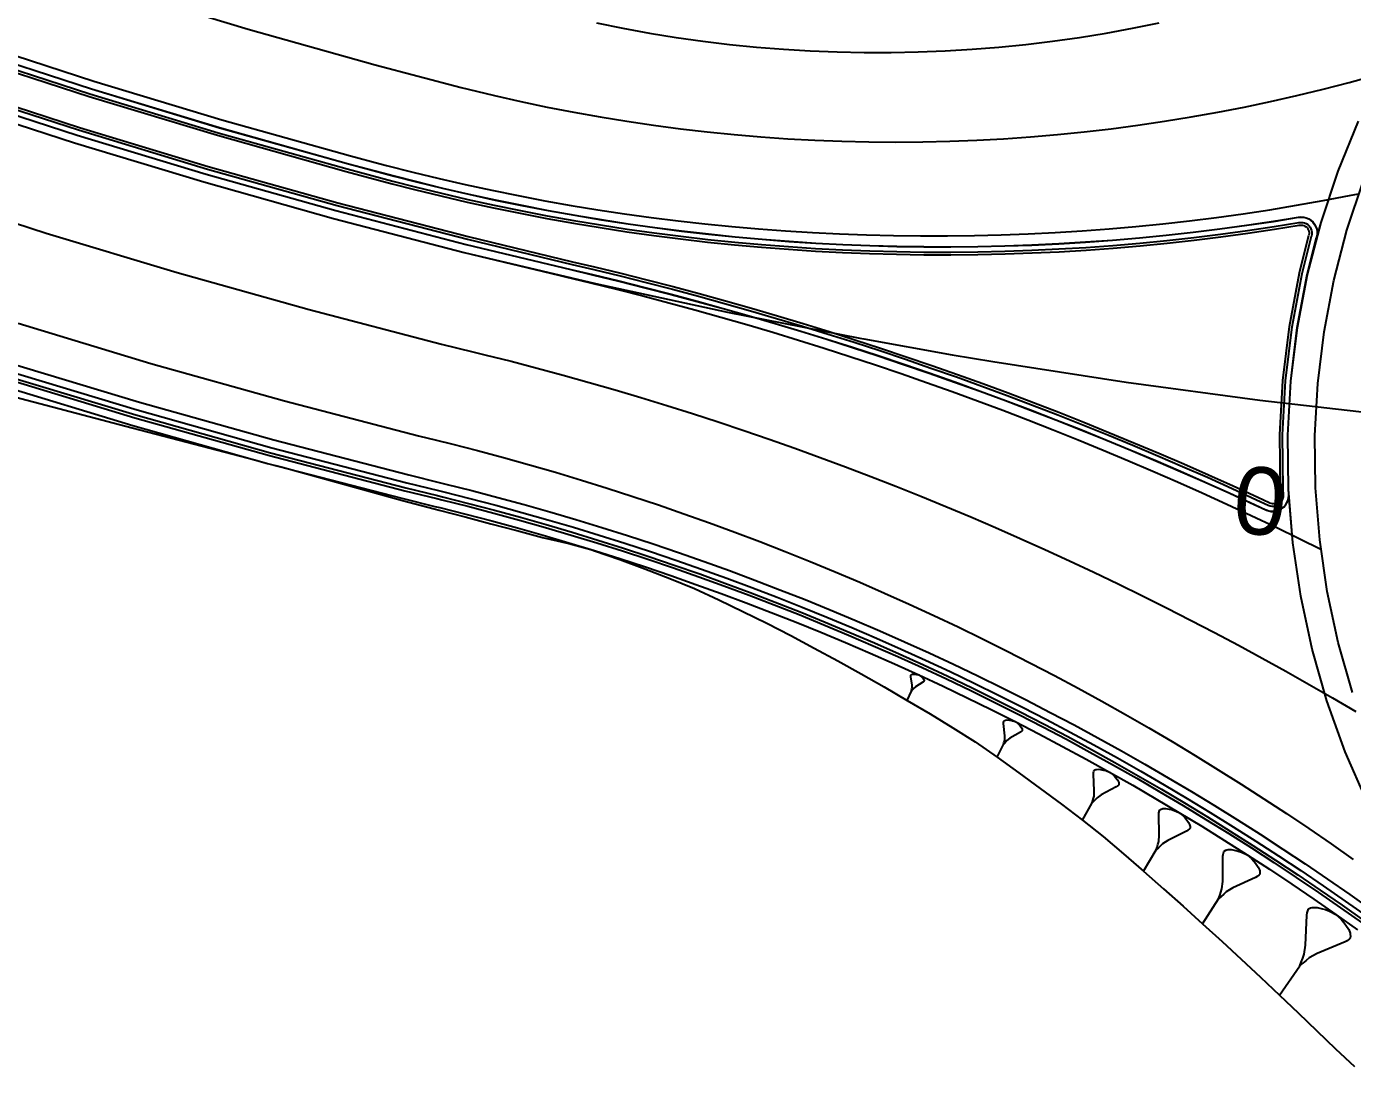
# Model space of a CAD drawing. Extents: x 383808 to 384559, y 802827 to 803490.
# Drawn here: x 384234.86 to 384283.99, y 802953.53 to 802992.06 of the extents above; entities that cross this region are included whole.
import ezdxf
from ezdxf.enums import TextEntityAlignment as Align

# ---------------------------------------------------------------- set-up
doc = ezdxf.new("R2010")
doc.units = 0
doc.layers.get('0').update_dxf_attribs({"linetype": 'CONTINUOUS'})
doc.styles.add('ARIAL', font='ARIAL.FON')

msp = doc.modelspace()

# ---------------------------------------------------------------- linework, layer by layer
at = {"color": 7}
for p, q in [((384267.6787, 802968.0629), (384267.7167, 802968.0689)), ((384267.7167, 802968.0689), (384267.774, 802968.066)), ((384267.6237, 802967.9943), (384267.6273, 802968.0278)), ((384267.6244, 802967.9705), (384267.6237, 802967.9943)), ((384267.668, 802967.657), (384267.6244, 802967.9705)), ((384267.6273, 802968.0278), (384267.6318, 802968.0375)), ((384267.6318, 802968.0375), (384267.6504, 802968.0524)), ((384267.6504, 802968.0524), (384267.6645, 802968.0577)), ((384267.6645, 802968.0577), (384267.6787, 802968.0629)), ((384267.6711, 802967.5617), (384267.668, 802967.657)), ((384267.8036, 802967.5947), (384267.7293, 802967.535)), ((384267.774, 802968.066), (384267.8075, 802968.0623)), ((384268.07, 802967.7655), (384267.8036, 802967.5947)), ((384267.8075, 802968.0623), (384267.8507, 802968.0542)), ((384267.8507, 802968.0542), (384267.923, 802968.0327)), ((384267.923, 802968.0327), (384267.9863, 802967.9918)), ((384267.9863, 802967.9918), (384268.0206, 802967.9643)), ((384268.0206, 802967.9643), (384268.0452, 802967.9412)), ((384268.0452, 802967.9412), (384268.0847, 802967.8996)), ((384268.0886, 802967.7805), (384268.07, 802967.7655)), ((384268.0847, 802967.8996), (384268.1049, 802967.8669)), ((384268.1117, 802967.8051), (384268.0886, 802967.7805)), ((384268.1049, 802967.8669), (384268.1101, 802967.8527)), ((384268.1101, 802967.8527), (384268.1153, 802967.8386)), ((384268.1161, 802967.8147), (384268.1117, 802967.8051)), ((384268.1153, 802967.8386), (384268.1161, 802967.8147)), ((384267.4908, 802967.0931), (384267.6467, 802967.4321)), ((384267.6467, 802967.4321), (384267.6549, 802967.4753)), ((384267.6742, 802967.4664), (384267.6467, 802967.4321)), ((384267.6549, 802967.4753), (384267.663, 802967.5185)), ((384267.663, 802967.5185), (384267.6711, 802967.5617)), ((384267.7018, 802967.5007), (384267.6742, 802967.4664)), ((384267.7293, 802967.535), (384267.7018, 802967.5007)), ((384271.0608, 802966.233), (384271.061, 802966.267)), ((384271.1051, 802965.7833), (384271.0608, 802966.233)), ((384271.061, 802966.267), (384271.0682, 802966.3146)), ((384271.0682, 802966.3146), (384271.0751, 802966.3282)), ((384271.0751, 802966.3282), (384271.1025, 802966.3484)), ((384271.1025, 802966.3484), (384271.123, 802966.355)), ((384271.123, 802966.355), (384271.1434, 802966.3617)), ((384271.1434, 802966.3617), (384271.1979, 802966.3681)), ((384271.1979, 802966.3681), (384271.2796, 802966.3607)), ((384271.2796, 802966.3607), (384271.3272, 802966.3535)), ((384271.3272, 802966.3535), (384271.3883, 802966.3394)), ((384271.3883, 802966.3394), (384271.4902, 802966.3046)), ((384271.4902, 802966.3046), (384271.5782, 802966.2427)), ((384271.5782, 802966.2427), (384271.6256, 802966.2015)), ((384271.6256, 802966.2015), (384271.6594, 802966.1672)), ((384271.6594, 802966.1672), (384271.7134, 802966.1056)), ((384271.7134, 802966.1056), (384271.7402, 802966.0577)), ((384271.09, 802965.586), (384271.1041, 802965.6472)), ((384271.1041, 802965.6472), (384271.1051, 802965.7833)), ((384271.295, 802965.6866), (384271.1854, 802965.6057)), ((384271.6847, 802965.9152), (384271.295, 802965.6866)), ((384271.7121, 802965.9354), (384271.6847, 802965.9152)), ((384271.7464, 802965.9692), (384271.7121, 802965.9354)), ((384271.7402, 802966.0577), (384271.7469, 802966.0372)), ((384271.7533, 802965.9827), (384271.7464, 802965.9692)), ((384271.7469, 802966.0372), (384271.7535, 802966.0168)), ((384271.7535, 802966.0168), (384271.7533, 802965.9827)), ((384270.8201, 802964.989), (384271.0619, 802965.4637)), ((384271.0619, 802965.4637), (384271.0759, 802965.5249)), ((384271.1031, 802965.5111), (384271.0619, 802965.4637)), ((384271.0759, 802965.5249), (384271.09, 802965.586)), ((384271.1443, 802965.5584), (384271.1031, 802965.5111)), ((384271.1854, 802965.6057), (384271.1443, 802965.5584)), ((384274.3873, 802964.3599), (384274.3896, 802964.407)), ((384274.4237, 802963.7354), (384274.3873, 802964.3599)), ((384274.3896, 802964.407), (384274.4021, 802964.4725)), ((384274.4021, 802964.4725), (384274.4124, 802964.4909)), ((384274.4124, 802964.4909), (384274.4514, 802964.5173)), ((384274.4514, 802964.5173), (384274.4801, 802964.5254)), ((384274.4801, 802964.5254), (384274.5088, 802964.5335)), ((384274.5088, 802964.5335), (384274.5846, 802964.5393)), ((384274.5846, 802964.5393), (384274.6971, 802964.5245)), ((384274.6971, 802964.5245), (384274.7626, 802964.512)), ((384274.7626, 802964.512), (384274.8465, 802964.4891)), ((384274.8465, 802964.4891), (384274.9855, 802964.4353)), ((384274.9855, 802964.4353), (384275.1038, 802964.3448)), ((384275.1038, 802964.3448), (384275.1671, 802964.2852)), ((384275.1671, 802964.2852), (384275.2119, 802964.2358)), ((384275.2119, 802964.2358), (384275.2832, 802964.1475)), ((384275.2832, 802964.1475), (384275.3177, 802964.0798)), ((384274.4148, 802963.547), (384274.4237, 802963.7354)), ((384275.233, 802963.8857), (384274.6811, 802963.591)), ((384275.272, 802963.9121), (384275.233, 802963.8857)), ((384275.3213, 802963.957), (384275.272, 802963.9121)), ((384275.3177, 802964.0798), (384275.3258, 802964.0511)), ((384275.3317, 802963.9754), (384275.3213, 802963.957)), ((384275.3258, 802964.0511), (384275.3339, 802964.0224)), ((384275.3339, 802964.0224), (384275.3317, 802963.9754)), ((384273.9854, 802962.652), (384274.3462, 802963.2955)), ((384274.3462, 802963.2955), (384274.3691, 802963.3793)), ((384274.4059, 802963.3587), (384274.3462, 802963.2955)), ((384274.3691, 802963.3793), (384274.3919, 802963.4632)), ((384274.3919, 802963.4632), (384274.4148, 802963.547)), ((384274.4655, 802963.422), (384274.4059, 802963.3587)), ((384274.5251, 802963.4852), (384274.4655, 802963.422)), ((384274.6811, 802963.591), (384274.5251, 802963.4852)), ((384276.81, 802962.871), (384276.8145, 802962.9295)), ((384276.8319, 802962.0932), (384276.81, 802962.871)), ((384276.8145, 802962.9295), (384276.8325, 802963.0104)), ((384276.8325, 802963.0104), (384276.846, 802963.0328)), ((384276.846, 802963.0328), (384276.8955, 802963.0643)), ((384276.8955, 802963.0643), (384276.9315, 802963.0733)), ((384276.9315, 802963.0733), (384276.9675, 802963.0822)), ((384276.9675, 802963.0822), (384277.0619, 802963.0866)), ((384277.0619, 802963.0866), (384277.2012, 802963.0641)), ((384277.2012, 802963.0641), (384277.2821, 802963.046)), ((384277.2821, 802963.046), (384277.3855, 802963.0145)), ((384277.3855, 802963.0145), (384277.5563, 802962.9424)), ((384277.5563, 802962.9424), (384277.7001, 802962.8255)), ((384277.7001, 802962.8255), (384277.7765, 802962.749)), ((384277.7765, 802962.749), (384277.8304, 802962.686)), ((384277.8304, 802962.686), (384277.9157, 802962.5735)), ((384277.8436, 802962.2499), (384277.1465, 802961.9042)), ((384277.8931, 802962.2813), (384277.8436, 802962.2499)), ((384277.956, 802962.3352), (384277.8931, 802962.2813)), ((384277.9157, 802962.5735), (384277.9561, 802962.4881)), ((384277.9695, 802962.3577), (384277.956, 802962.3352)), ((384277.9561, 802962.4881), (384277.9651, 802962.4521)), ((384277.9651, 802962.4521), (384277.9741, 802962.4161)), ((384277.9741, 802962.4161), (384277.9695, 802962.3577)), ((384276.7507, 802961.6527), (384276.7822, 802961.7561)), ((384276.7822, 802961.7561), (384276.8138, 802961.8594)), ((384276.8721, 802961.702), (384276.7956, 802961.6257)), ((384276.8138, 802961.8594), (384276.8319, 802962.0932)), ((384276.9486, 802961.7784), (384276.8721, 802961.702)), ((384277.1465, 802961.9042), (384276.9486, 802961.7784)), ((384276.2465, 802960.7628), (384276.7191, 802961.5493)), ((384276.7191, 802961.5493), (384276.7507, 802961.6527)), ((384276.7956, 802961.6257), (384276.7191, 802961.5493)), ((384279.1843, 802960.3834), (384279.186, 802961.3145)), ((384279.186, 802961.3145), (384279.1935, 802961.3842)), ((384279.1935, 802961.3842), (384279.218, 802961.4803)), ((384279.218, 802961.4803), (384279.235, 802961.5067)), ((384279.235, 802961.5067), (384279.2953, 802961.5426)), ((384279.2953, 802961.5426), (384279.3386, 802961.552)), ((384279.3386, 802961.552), (384279.382, 802961.5614)), ((384279.382, 802961.5614), (384279.495, 802961.5633)), ((384279.495, 802961.5633), (384279.6609, 802961.5313)), ((384279.6609, 802961.5313), (384279.757, 802961.5068)), ((384279.757, 802961.5068), (384279.8796, 802961.4654)), ((384279.8796, 802961.4654), (384280.0812, 802961.3731)), ((384280.0812, 802961.3731), (384280.249, 802961.228)), ((384280.249, 802961.228), (384280.3376, 802961.1338)), ((384280.3376, 802961.1338), (384280.3998, 802961.0565)), ((384280.3998, 802961.0565), (384280.4979, 802960.919)), ((384280.4979, 802960.919), (384280.5431, 802960.8153)), ((384280.5431, 802960.8153), (384280.5526, 802960.772)), ((384280.5526, 802960.772), (384280.562, 802960.7286)), ((384280.562, 802960.7286), (384280.5545, 802960.6589)), ((384279.1542, 802960.1044), (384279.1843, 802960.3834)), ((384280.4, 802960.5345), (384279.5538, 802960.146)), ((384280.4603, 802960.5703), (384280.4, 802960.5345)), ((384280.5375, 802960.6325), (384280.4603, 802960.5703)), ((384280.5545, 802960.6589), (384280.5375, 802960.6325)), ((384278.4364, 802958.8132), (384279.0299, 802959.7369)), ((384279.0299, 802959.7369), (384279.0714, 802959.8594)), ((384279.1241, 802959.8255), (384279.0299, 802959.7369)), ((384279.0714, 802959.8594), (384279.1128, 802959.9819)), ((384279.1128, 802959.9819), (384279.1542, 802960.1044)), ((384279.2184, 802959.9141), (384279.1241, 802959.8255)), ((384279.3126, 802960.0027), (384279.2184, 802959.9141)), ((384279.5538, 802960.146), (384279.3126, 802960.0027)), ((384282.3094, 802959.2201), (384282.3433, 802959.3341)), ((384282.3433, 802959.3341), (384282.3649, 802959.3649)), ((384282.3649, 802959.3649), (384282.4389, 802959.4049)), ((384282.4389, 802959.4049), (384282.4913, 802959.4141)), ((384282.4913, 802959.4141), (384282.5436, 802959.4233)), ((384282.5436, 802959.4233), (384282.6792, 802959.4202)), ((384282.6792, 802959.4202), (384282.8764, 802959.3739)), ((384282.8764, 802959.3739), (384282.9904, 802959.34)), ((384282.9904, 802959.34), (384283.1352, 802959.2845)), ((384283.1352, 802959.2845), (384283.3724, 802959.1642)), ((384282.2504, 802958.0214), (384282.297, 802959.1369)), ((384282.297, 802959.1369), (384282.3094, 802959.2201)), ((384283.3724, 802959.1642), (384283.5665, 802958.9823)), ((384283.5665, 802958.9823), (384283.6681, 802958.8652)), ((384283.6681, 802958.8652), (384283.739, 802958.7696)), ((384283.739, 802958.7696), (384283.8498, 802958.6001)), ((384283.8836, 802958.255), (384283.788, 802958.1842)), ((384283.8498, 802958.6001), (384283.8991, 802958.4738)), ((384283.9052, 802958.2858), (384283.8836, 802958.255)), ((384283.8991, 802958.4738), (384283.9083, 802958.4214)), ((384283.9175, 802958.369), (384283.9052, 802958.2858)), ((384283.9083, 802958.4214), (384283.9175, 802958.369)), ((384282.201, 802957.6887), (384282.2504, 802958.0214)), ((384283.7141, 802958.1441), (384282.6817, 802957.7193)), ((384283.788, 802958.1842), (384283.7141, 802958.1441)), ((384282.0344, 802957.2543), (384282.0899, 802957.3991)), ((384282.1515, 802957.3559), (384282.0344, 802957.2543)), ((384282.0899, 802957.3991), (384282.1454, 802957.5439)), ((384282.1454, 802957.5439), (384282.201, 802957.6887)), ((384282.2687, 802957.4575), (384282.1515, 802957.3559)), ((384282.3858, 802957.5592), (384282.2687, 802957.4575)), ((384282.6817, 802957.7193), (384282.3858, 802957.5592)), ((384281.2791, 802956.1761), (384282.0344, 802957.2543))]:
    msp.add_line(p, q, dxfattribs=at)
at = {"color": 3, "linetype": 'CONTINUOUS'}
for points in [[(384205.2027, 803000), (384208.6195, 802998.417), (384213.1974, 802996.4064), (384217.8145, 802994.4877), (384222.4691, 802992.6618), (384227.1592, 802990.9293), (384231.8831, 802989.2909), (384236.6388, 802987.7474), (384241.4244, 802986.2993), (384246.238, 802984.9471), (384251.0777, 802983.6915), (384255.9415, 802982.5329), (384260.8276, 802981.4719), (384265.7338, 802980.5087), (384265.881, 802980.4814), (384269.1592, 802979.8964), (384270.6584, 802979.6439), (384275.5993, 802978.8777), (384280.5545, 802978.2105), (384285.522, 802977.6425), (384288.9854, 802977.3059), (384290.4999, 802977.174), (384295.4862, 802976.8052), (384300, 802976.5619)], [(384284.5219, 802963.3595), (384283.7205, 802965.1915), (384283.0428, 802967.0728), (384282.492, 802968.9951), (384282.0705, 802970.9498), (384281.7802, 802972.9282), (384281.6223, 802974.9216), (384281.5975, 802976.9211), (384281.706, 802978.9178), (384281.9472, 802980.9028), (384282.3202, 802982.8673), (384282.8232, 802984.8027), (384283.454, 802986.7002), (384284.2098, 802988.5515)]]:
    msp.add_lwpolyline(points, dxfattribs=at)
at = {"color": 7, "linetype": 'CONTINUOUS'}
for points in [[(384238.404, 802993.3771), (384243.0767, 802991.9632), (384247.7767, 802990.6429), (384250.9667, 802989.8043), (384251.2263, 802989.7385), (384252.1979, 802989.5022), (384253.1731, 802989.2809), (384254.1516, 802989.0747), (384255.1332, 802988.8835), (384256.1175, 802988.7074), (384257.1045, 802988.5466), (384258.0938, 802988.4009), (384259.0853, 802988.2704), (384260.0786, 802988.1552), (384261.0736, 802988.0553), (384262.07, 802987.9708), (384263.0676, 802987.9015), (384264.0661, 802987.8477), (384265.0654, 802987.8092), (384266.0651, 802987.786), (384267.0651, 802987.7783), (384268.065, 802987.7859), (384269.0647, 802987.8089), (384270.064, 802987.8473), (384271.0625, 802987.9011), (384272.0601, 802987.9702), (384273.0565, 802988.0547), (384274.0515, 802988.1544), (384275.0449, 802988.2695), (384276.0364, 802988.3998), (384277.0257, 802988.5454), (384278.0127, 802988.7062), (384278.9971, 802988.8821), (384279.9786, 802989.0732), (384280.9571, 802989.2794), (384281.9324, 802989.5005), (384282.9041, 802989.7367), (384283.872, 802989.9878), (384284.836, 802990.2537)], [(384255.9746, 802992.1919), (384256.9546, 802991.9931), (384257.9384, 802991.814), (384258.9256, 802991.6546), (384259.9158, 802991.5149), (384260.9086, 802991.3951), (384261.9036, 802991.2952), (384262.9003, 802991.2152), (384263.8985, 802991.1551), (384264.8977, 802991.115), (384265.8975, 802991.0949), (384266.8975, 802991.0949), (384267.8972, 802991.1148), (384268.8964, 802991.1546), (384269.8946, 802991.2145), (384270.8914, 802991.2943), (384271.8864, 802991.3941), (384272.8792, 802991.5137), (384273.8694, 802991.6531), (384274.8566, 802991.8123), (384275.8405, 802991.9913), (384276.8206, 802992.1899)], [(384232.6468, 802991.5662), (384237.3568, 802990.0375), (384242.0965, 802988.6032), (384246.8639, 802987.2641), (384247.9625, 802986.97), (384248.2011, 802986.9071), (384249.1701, 802986.6598), (384250.142, 802986.4246), (384251.1168, 802986.2016), (384252.0943, 802985.9907), (384253.0744, 802985.7922), (384254.0569, 802985.6058), (384255.0416, 802985.4318), (384256.0285, 802985.2701), (384257.0172, 802985.1208), (384258.0078, 802984.9838), (384259, 802984.8592), (384259.9937, 802984.747), (384260.9887, 802984.6473), (384261.9849, 802984.56), (384262.982, 802984.4851), (384263.9801, 802984.4227), (384264.9788, 802984.3729), (384265.9781, 802984.3354), (384266.9778, 802984.3105), (384267.9777, 802984.2981), (384268.9777, 802984.2982), (384269.9776, 802984.3108), (384270.9773, 802984.3359), (384271.9766, 802984.3734), (384272.9753, 802984.4235), (384273.9734, 802984.4861), (384274.9706, 802984.5611), (384275.9667, 802984.6485), (384276.9617, 802984.7485), (384277.9554, 802984.8608), (384278.9476, 802984.9856), (384279.9381, 802985.1227), (384280.9268, 802985.2722), (384281.9137, 802985.4341), (384282.8984, 802985.6083), (384283.8808, 802985.7948), (384284.2149, 802985.8611)], [(384232.4559, 802990.9974), (384237.1773, 802989.4649), (384241.9285, 802988.0272), (384246.7074, 802986.6848), (384248.4066, 802986.2323), (384249.2308, 802986.0205), (384250.2058, 802985.782), (384251.1837, 802985.5557), (384252.1644, 802985.3417), (384253.1477, 802985.1399), (384254.1333, 802984.9504), (384255.1213, 802984.7733), (384256.1115, 802984.6085), (384257.1036, 802984.4561), (384258.0975, 802984.3162), (384259.0931, 802984.1886), (384260.0902, 802984.0735), (384261.0887, 802983.9709), (384262.0884, 802983.8808), (384263.0892, 802983.8032), (384264.0908, 802983.7381), (384265.0932, 802983.6855), (384266.0961, 802983.6455), (384267.0995, 802983.618), (384268.1031, 802983.603), (384269.1068, 802983.6006), (384270.1105, 802983.6107), (384271.114, 802983.6334), (384272.1171, 802983.6686), (384273.1197, 802983.7164), (384274.1217, 802983.7767), (384275.1228, 802983.8495), (384276.1229, 802983.9348), (384277.1219, 802984.0326), (384278.1195, 802984.1429), (384279.1157, 802984.2656), (384280.1103, 802984.4008), (384281.1032, 802984.5484), (384282.0148, 802984.6959), (384282.0826, 802984.7027), (384282.1328, 802984.6989), (384282.1813, 802984.6869), (384282.2271, 802984.667), (384282.269, 802984.6398), (384282.3058, 802984.606), (384282.3365, 802984.5666), (384282.3602, 802984.5227), (384282.3762, 802984.4754), (384282.3843, 802984.4261), (384282.384, 802984.3761), (384282.3744, 802984.3232)], [(384232.4877, 802991.0922), (384237.2072, 802989.5604), (384241.9565, 802988.1232), (384246.7335, 802986.7814), (384248.4318, 802986.329), (384249.2552, 802986.1175), (384250.229, 802985.8793), (384251.2057, 802985.6533), (384252.1851, 802985.4395), (384253.1671, 802985.238), (384254.1516, 802985.0487), (384255.1384, 802984.8718), (384256.1273, 802984.7073), (384257.1181, 802984.5551), (384258.1108, 802984.4153), (384259.1052, 802984.2879), (384260.1011, 802984.173), (384261.0983, 802984.0705), (384262.0968, 802983.9805), (384263.0963, 802983.9029), (384264.0966, 802983.8379), (384265.0978, 802983.7854), (384266.0995, 802983.7454), (384267.1016, 802983.718), (384268.104, 802983.703), (384269.1065, 802983.7006), (384270.1089, 802983.7107), (384271.1111, 802983.7334), (384272.113, 802983.7685), (384273.1144, 802983.8162), (384274.115, 802983.8764), (384275.1149, 802983.9492), (384276.1138, 802984.0344), (384277.1115, 802984.1321), (384278.1079, 802984.2422), (384279.1029, 802984.3648), (384280.0962, 802984.4998), (384281.0878, 802984.6472), (384282.0049, 802984.7954), (384282.0823, 802984.8027), (384282.1487, 802984.7977), (384282.2134, 802984.7816), (384282.2745, 802984.7551), (384282.3303, 802984.7188), (384282.3793, 802984.6738), (384282.4202, 802984.6212), (384282.4518, 802984.5626), (384282.4733, 802984.4996), (384282.484, 802984.4339), (384282.4836, 802984.3673), (384282.4709, 802984.2967)], [(384232.0422, 802989.765), (384236.7884, 802988.2245), (384241.5644, 802986.7792), (384246.3684, 802985.4298), (384251.1984, 802984.1767), (384255.0704, 802983.2461), (384255.8778, 802983.0562), (384256.8511, 802982.82), (384257.8225, 802982.5762), (384258.792, 802982.3251), (384259.7596, 802982.0665), (384260.7251, 802981.8004), (384261.6886, 802981.5269), (384262.65, 802981.246), (384263.6091, 802980.9578), (384264.566, 802980.6621), (384265.5206, 802980.3592), (384266.4729, 802980.0488), (384267.4227, 802979.7312), (384268.3701, 802979.4063), (384269.3149, 802979.0741), (384270.2571, 802978.7346), (384271.1968, 802978.3879), (384272.1337, 802978.0339), (384273.0678, 802977.6728), (384273.9992, 802977.3045), (384274.9277, 802976.9291), (384275.8533, 802976.5465), (384276.7759, 802976.1568), (384277.6955, 802975.76), (384278.612, 802975.3562), (384279.5254, 802974.9453), (384280.4356, 802974.5274), (384280.8615, 802974.3289), (384280.8706, 802974.3248), (384280.9335, 802974.3029), (384280.9991, 802974.2918), (384281.0657, 802974.2917), (384281.1314, 802974.3027), (384281.1944, 802974.3244), (384281.2528, 802974.3563), (384281.3052, 802974.3974), (384281.35, 802974.4466), (384281.3861, 802974.5026), (384281.4123, 802974.5638), (384281.4281, 802974.6285), (384281.4329, 802974.6949), (384281.4322, 802974.715), (384281.4225, 802974.9125), (384281.3975, 802976.9253), (384281.5067, 802978.9353), (384281.7496, 802980.9335), (384282.125, 802982.9112), (384282.4709, 802984.2967)], [(384232.074, 802989.8598), (384236.8183, 802988.3199), (384241.5924, 802986.8752), (384246.3945, 802985.5263), (384251.2226, 802984.2738), (384255.0934, 802983.3435), (384255.901, 802983.1534), (384256.875, 802982.917), (384257.8472, 802982.6731), (384258.8175, 802982.4218), (384259.7858, 802982.163), (384260.7521, 802981.8967), (384261.7163, 802981.623), (384262.6784, 802981.3419), (384263.6383, 802981.0534), (384264.5959, 802980.7576), (384265.5512, 802980.4544), (384266.5042, 802980.1438), (384267.4548, 802979.8259), (384268.4029, 802979.5007), (384269.3484, 802979.1683), (384270.2914, 802978.8285), (384271.2317, 802978.4816), (384272.1694, 802978.1274), (384273.1043, 802977.766), (384274.0363, 802977.3974), (384274.9655, 802977.0216), (384275.8918, 802976.6388), (384276.8152, 802976.2488), (384277.7355, 802975.8517), (384278.6527, 802975.4475), (384279.5667, 802975.0364), (384280.4776, 802974.6181), (384280.9031, 802974.4199), (384280.911, 802974.4162), (384280.9583, 802974.3998), (384281.0076, 802974.3914), (384281.0575, 802974.3914), (384281.1068, 802974.3996), (384281.154, 802974.4159), (384281.1979, 802974.4398), (384281.2371, 802974.4706), (384281.2708, 802974.5076), (384281.2978, 802974.5496), (384281.3175, 802974.5955), (384281.3293, 802974.644), (384281.3329, 802974.694), (384281.3322, 802974.7114), (384281.3226, 802974.9079), (384281.2975, 802976.9274), (384281.4071, 802978.944), (384281.6508, 802980.9489), (384282.0275, 802982.9331), (384282.3744, 802984.3232)], [(384231.8831, 802989.2909), (384236.6388, 802987.7474), (384241.4244, 802986.2993), (384246.238, 802984.9471), (384251.0777, 802983.6915), (384254.5848, 802982.8458), (384254.7803, 802982.8), (384255.7529, 802982.5673), (384256.7236, 802982.3272), (384257.6925, 802982.0796), (384258.6594, 802981.8246), (384259.6244, 802981.5621), (384260.5873, 802981.2922), (384261.548, 802981.015), (384262.5067, 802980.7303), (384263.4631, 802980.4383), (384264.4172, 802980.1389), (384265.369, 802979.8322), (384266.3184, 802979.5182), (384267.2654, 802979.1969), (384268.2099, 802978.8683), (384269.1518, 802978.5325), (384270.0911, 802978.1894), (384271.0277, 802977.8391), (384271.9617, 802977.4816), (384272.8928, 802977.117), (384273.8211, 802976.7452), (384274.7465, 802976.3662), (384275.669, 802975.9802), (384276.5885, 802975.5871), (384277.5049, 802975.1869), (384278.4182, 802974.7796), (384279.3284, 802974.3654), (384280.2353, 802973.9442), (384281.139, 802973.516), (384282.0394, 802973.0808), (384282.8144, 802972.6994)], [(384283.9944, 802967.3801), (384283.462, 802969.2383), (384283.0545, 802971.1279), (384282.7739, 802973.0404), (384282.6212, 802974.9673), (384282.5973, 802976.9001), (384282.7021, 802978.8303), (384282.9353, 802980.7491), (384283.2959, 802982.6482), (384283.7821, 802984.519), (384284.3919, 802986.3533)], [(384230.7694, 802985.9729), (384235.5916, 802984.4077), (384240.4442, 802982.9393), (384245.3252, 802981.5682), (384250.2327, 802980.295), (384251.3972, 802980.0082), (384251.8403, 802979.8993), (384252.8099, 802979.6548), (384253.7775, 802979.4021), (384254.7429, 802979.1414), (384255.7061, 802978.8727), (384256.667, 802978.5959), (384257.6256, 802978.3112), (384258.5818, 802978.0185), (384259.5355, 802977.7178), (384260.4867, 802977.4091), (384261.4353, 802977.0926), (384262.3812, 802976.7682), (384263.3244, 802976.4359), (384264.2647, 802976.0957), (384265.2022, 802975.7477), (384266.1368, 802975.392), (384267.0684, 802975.0284), (384267.9969, 802974.6571), (384268.9223, 802974.2781), (384269.8444, 802973.8913), (384270.7634, 802973.497), (384271.679, 802973.0949), (384272.5912, 802972.6853), (384273.5, 802972.268), (384274.4053, 802971.8432), (384275.307, 802971.4109), (384276.2051, 802970.971), (384277.0995, 802970.5237), (384277.9901, 802970.069), (384278.8769, 802969.6069), (384279.7598, 802969.1373), (384280.6388, 802968.6605), (384281.5138, 802968.1763), (384282.3847, 802967.6849), (384283.2515, 802967.1862), (384284.1141, 802966.6803)], [(384234.5445, 802981.068), (384239.4641, 802979.5794), (384244.4125, 802978.1893), (384249.3877, 802976.8986), (384250.0531, 802976.734), (384250.5998, 802976.5979), (384251.5682, 802976.3487), (384252.5342, 802976.0899), (384253.4974, 802975.8214), (384254.458, 802975.5433), (384255.4157, 802975.2556), (384256.3705, 802974.9584), (384257.3223, 802974.6516), (384258.271, 802974.3353), (384259.2164, 802974.0096), (384260.1585, 802973.6744), (384261.0973, 802973.3298), (384262.0325, 802972.9758), (384262.9642, 802972.6125), (384263.8922, 802972.2399), (384264.8164, 802971.8581), (384265.7368, 802971.467), (384266.6532, 802971.0667), (384267.5655, 802970.6573), (384268.4737, 802970.2388), (384269.3777, 802969.8112), (384270.2774, 802969.3746), (384271.1726, 802968.9291), (384272.0633, 802968.4746), (384272.9495, 802968.0112), (384273.831, 802967.539), (384274.7077, 802967.058), (384275.5795, 802966.5682), (384276.4465, 802966.0698), (384277.3083, 802965.5627), (384278.1651, 802965.047), (384279.0167, 802964.5228), (384279.863, 802963.99), (384280.7039, 802963.4489), (384281.5394, 802962.8994), (384282.3693, 802962.3415), (384283.1936, 802961.7754), (384284.0122, 802961.201)], [(384233.9162, 802979.0642), (384238.876, 802977.5634), (384243.8648, 802976.162), (384248.8807, 802974.8607), (384250.0576, 802974.5708), (384250.2459, 802974.5247), (384251.2099, 802974.2825), (384252.1715, 802974.0308), (384253.1305, 802973.7694), (384254.0869, 802973.4984), (384255.0404, 802973.2179), (384255.9912, 802972.9278), (384256.939, 802972.6283), (384257.8837, 802972.3193), (384258.8253, 802972.0008), (384259.7637, 802971.673), (384260.6988, 802971.3358), (384261.6304, 802970.9893), (384262.5585, 802970.6334), (384263.483, 802970.2683), (384264.4039, 802969.894), (384265.3209, 802969.5105), (384266.234, 802969.1178), (384267.1432, 802968.7161), (384268.0483, 802968.3052), (384268.9493, 802967.8853), (384269.846, 802967.4565), (384270.7384, 802967.0187), (384271.6264, 802966.572), (384272.5098, 802966.1164), (384273.3887, 802965.652), (384274.2628, 802965.1789), (384275.1322, 802964.697), (384275.9967, 802964.2065), (384276.8563, 802963.7073), (384277.7108, 802963.1996), (384278.5603, 802962.6833), (384279.4045, 802962.1586), (384280.2434, 802961.6255), (384281.077, 802961.084), (384281.9051, 802960.5342), (384282.7276, 802959.9762), (384283.5446, 802959.4099), (384284.3558, 802958.8355)], [(384233.9491, 802979.1692), (384238.9068, 802977.669), (384243.8935, 802976.2682), (384248.9072, 802974.9675), (384250.0837, 802974.6777), (384250.2721, 802974.6315), (384251.2373, 802974.3891), (384252.1999, 802974.137), (384253.16, 802973.8753), (384254.1174, 802973.6041), (384255.072, 802973.3232), (384256.0238, 802973.0329), (384256.9726, 802972.733), (384257.9184, 802972.4236), (384258.8611, 802972.1049), (384259.8005, 802971.7767), (384260.7366, 802971.4391), (384261.6693, 802971.0922), (384262.5984, 802970.736), (384263.5239, 802970.3705), (384264.4458, 802969.9957), (384265.3638, 802969.6118), (384266.278, 802969.2187), (384267.1882, 802968.8165), (384268.0943, 802968.4052), (384268.9963, 802967.9848), (384269.894, 802967.5555), (384270.7873, 802967.1172), (384271.6763, 802966.67), (384272.5607, 802966.2139), (384273.4405, 802965.749), (384274.3157, 802965.2753), (384275.186, 802964.7929), (384276.0515, 802964.3019), (384276.912, 802963.8022), (384277.7675, 802963.2939), (384278.6179, 802962.7771), (384279.463, 802962.2518), (384280.3029, 802961.718), (384281.1374, 802961.1759), (384281.9664, 802960.6255), (384282.7898, 802960.0669), (384283.6077, 802959.5), (384284.4198, 802958.925)], [(384233.7422, 802978.5096), (384238.7682, 802977.1939), (384243.3171, 802976.0043), (384243.7843, 802975.8639), (384244.3429, 802975.7281), (384248.7912, 802974.501), (384249.9641, 802974.1895), (384250.1514, 802974.1403), (384251.1088, 802973.8882), (384252.0659, 802973.6356), (384253.0228, 802973.382), (384253.9796, 802973.1269), (384254.9465, 802972.9042), (384255.7664, 802972.6827), (384255.9008, 802972.6369), (384256.8366, 802972.3099), (384257.7664, 802971.9664), (384258.6903, 802971.608), (384259.6082, 802971.2349), (384260.5108, 802970.8225), (384261.4042, 802970.3902), (384262.2916, 802969.9475), (384263.173, 802969.4947), (384264.0485, 802969.0322), (384264.918, 802968.5604), (384265.7815, 802968.0797), (384266.6391, 802967.5905), (384267.4908, 802967.0931), (384268.3367, 802966.5879), (384269.1769, 802966.0752), (384270.0114, 802965.5555), (384270.8201, 802964.989), (384271.6204, 802964.4127), (384272.4147, 802963.8308), (384273.2029, 802963.2439), (384273.9854, 802962.652), (384274.7553, 802962.0438), (384275.5042, 802961.4055), (384276.2465, 802960.7628), (384276.9825, 802960.1163), (384277.7124, 802959.4663), (384278.4364, 802958.8132), (384279.1548, 802958.1573), (384279.8679, 802957.4989), (384280.5759, 802956.8384), (384281.2791, 802956.1761), (384281.9777, 802955.5122), (384282.6722, 802954.8472), (384283.3628, 802954.1812), (384284.0607, 802953.5287)]]:
    msp.add_lwpolyline(points, dxfattribs=at)
at = {"color": 1, "linetype": 'CONTINUOUS'}
for points in [[(384232.5497, 802991.2771), (384237.2656, 802989.7464), (384242.0111, 802988.3104), (384246.7844, 802986.9696), (384248.4809, 802986.5178), (384249.3027, 802986.3066), (384250.2741, 802986.069), (384251.2485, 802985.8435), (384252.2255, 802985.6303), (384253.2051, 802985.4292), (384254.1872, 802985.2405), (384255.1716, 802985.064), (384256.1581, 802984.8998), (384257.1465, 802984.748), (384258.1368, 802984.6085), (384259.1288, 802984.4815), (384260.1222, 802984.3668), (384261.1171, 802984.2646), (384262.1131, 802984.1748), (384263.1101, 802984.0975), (384264.1081, 802984.0326), (384265.1068, 802983.9802), (384266.106, 802983.9403), (384267.1057, 802983.9129), (384268.1056, 802983.898), (384269.1057, 802983.8956), (384270.1057, 802983.9057), (384271.1055, 802983.9283), (384272.1049, 802983.9634), (384273.1039, 802984.011), (384274.1021, 802984.071), (384275.0995, 802984.1436), (384276.096, 802984.2286), (384277.0913, 802984.326), (384278.0853, 802984.4359), (384279.0778, 802984.5582), (384280.0688, 802984.6929), (384281.058, 802984.8399), (384281.9867, 802984.9896), (384282.081, 802984.9977), (384282.1797, 802984.9902), (384282.2759, 802984.9664), (384282.3667, 802984.9269), (384282.4498, 802984.8729), (384282.5227, 802984.8059), (384282.5836, 802984.7277), (384282.6306, 802984.6406), (384282.6625, 802984.5468), (384282.6784, 802984.449), (384282.6778, 802984.35), (384282.6589, 802984.2451)], [(384231.9801, 802989.5801), (384236.73, 802988.0384), (384241.5098, 802986.5921), (384246.3176, 802985.2416), (384251.1513, 802983.9875), (384255.0256, 802983.0564), (384255.8325, 802982.8665), (384256.8043, 802982.6306), (384257.7743, 802982.3873), (384258.7424, 802982.1365), (384259.7085, 802981.8783), (384260.6726, 802981.6126), (384261.6346, 802981.3395), (384262.5945, 802981.0591), (384263.5523, 802980.7712), (384264.5077, 802980.4761), (384265.4609, 802980.1735), (384266.4117, 802979.8637), (384267.3601, 802979.5465), (384268.3061, 802979.2221), (384269.2495, 802978.8903), (384270.1903, 802978.5514), (384271.1285, 802978.2052), (384272.0641, 802977.8518), (384272.9968, 802977.4912), (384273.9268, 802977.1235), (384274.8539, 802976.7486), (384275.7781, 802976.3666), (384276.6993, 802975.9775), (384277.6175, 802975.5813), (384278.5327, 802975.1781), (384279.4447, 802974.7678), (384280.3535, 802974.3505), (384280.7805, 802974.1515), (384280.7915, 802974.1465), (384280.885, 802974.114), (384280.9827, 802974.0975), (384281.0818, 802974.0974), (384281.1795, 802974.1137), (384281.2731, 802974.146), (384281.3601, 802974.1934), (384281.438, 802974.2546), (384281.5047, 802974.3278), (384281.5583, 802974.4111), (384281.5973, 802974.5021), (384281.6207, 802974.5984), (384281.6278, 802974.6972), (384281.6271, 802974.7215), (384281.6173, 802974.9214), (384281.5925, 802976.9212), (384281.701, 802978.9182), (384281.9423, 802980.9036), (384282.3153, 802982.8684), (384282.6589, 802984.2451)], [(384234.0059, 802979.3505), (384238.96, 802977.8514), (384243.943, 802976.4516), (384248.9531, 802975.1518), (384250.129, 802974.8622), (384250.3175, 802974.816), (384251.2845, 802974.5731), (384252.2489, 802974.3206), (384253.2108, 802974.0584), (384254.1701, 802973.7866), (384255.1265, 802973.5052), (384256.0802, 802973.2143), (384257.0308, 802972.9139), (384257.9784, 802972.6039), (384258.9229, 802972.2845), (384259.8641, 802971.9557), (384260.8019, 802971.6175), (384261.7364, 802971.2699), (384262.6673, 802970.913), (384263.5946, 802970.5468), (384264.5182, 802970.1714), (384265.438, 802969.7867), (384266.3539, 802969.3928), (384267.2658, 802968.9899), (384268.1737, 802968.5778), (384269.0774, 802968.1566), (384269.9768, 802967.7265), (384270.8719, 802967.2873), (384271.7625, 802966.8393), (384272.6486, 802966.3823), (384273.5301, 802965.9166), (384274.4069, 802965.442), (384275.2789, 802964.9587), (384276.1461, 802964.4666), (384277.0083, 802963.966), (384277.8654, 802963.4567), (384278.7174, 802962.9389), (384279.5641, 802962.4126), (384280.4056, 802961.8779), (384281.2417, 802961.3348), (384282.0723, 802960.7833), (384282.8973, 802960.2236), (384283.7167, 802959.6556), (384284.5304, 802959.0795)], [(384233.8264, 802978.778), (384238.792, 802977.2754), (384243.7866, 802975.8724), (384248.8082, 802974.5696), (384249.9861, 802974.2794), (384250.1742, 802974.2334), (384251.1354, 802973.992), (384252.0941, 802973.7409), (384253.0502, 802973.4803), (384254.0036, 802973.2102), (384254.9543, 802972.9305), (384255.9022, 802972.6413), (384256.8471, 802972.3427), (384257.789, 802972.0346), (384258.7278, 802971.7171), (384259.6633, 802971.3903), (384260.5956, 802971.0541), (384261.5244, 802970.7086), (384262.4497, 802970.3539), (384263.3714, 802969.9899), (384264.2895, 802969.6167), (384265.2038, 802969.2343), (384266.1141, 802968.8428), (384267.0206, 802968.4423), (384267.923, 802968.0327), (384268.8212, 802967.6141), (384269.7152, 802967.1865), (384270.6049, 802966.75), (384271.4902, 802966.3046), (384272.371, 802965.8504), (384273.2472, 802965.3875), (384274.1187, 802964.9157), (384274.9855, 802964.4353), (384275.8474, 802963.9463), (384276.7044, 802963.4486), (384277.5563, 802962.9424), (384278.4032, 802962.4278), (384279.2449, 802961.9046), (384280.0812, 802961.3731), (384280.9123, 802960.8332), (384281.7379, 802960.2851), (384282.558, 802959.7287), (384283.3724, 802959.1642), (384284.1812, 802958.5915)]]:
    msp.add_lwpolyline(points, dxfattribs=at)
at = {"color": 2, "linetype": 'CONTINUOUS'}
for points in [[(384232.5513, 802991.2818), (384237.2671, 802989.7512), (384242.0125, 802988.3152), (384246.7857, 802986.9744), (384248.4821, 802986.5226), (384249.3039, 802986.3115), (384250.2753, 802986.0739), (384251.2496, 802985.8484), (384252.2265, 802985.6352), (384253.2061, 802985.4341), (384254.1881, 802985.2454), (384255.1724, 802985.0689), (384256.1589, 802984.9047), (384257.1473, 802984.7529), (384258.1375, 802984.6135), (384259.1294, 802984.4864), (384260.1228, 802984.3718), (384261.1175, 802984.2696), (384262.1135, 802984.1798), (384263.1105, 802984.1024), (384264.1084, 802984.0376), (384265.107, 802983.9852), (384266.1062, 802983.9453), (384267.1058, 802983.9179), (384268.1057, 802983.903), (384269.1057, 802983.9006), (384270.1056, 802983.9107), (384271.1054, 802983.9333), (384272.1047, 802983.9684), (384273.1036, 802984.016), (384274.1018, 802984.076), (384275.0991, 802984.1485), (384276.0955, 802984.2335), (384277.0908, 802984.331), (384278.0847, 802984.4408), (384279.0772, 802984.5631), (384280.0681, 802984.6978), (384281.0572, 802984.8449), (384281.9862, 802984.9945), (384282.0809, 802985.0027), (384282.1805, 802984.9951), (384282.2775, 802984.9711), (384282.3691, 802984.9313), (384282.4529, 802984.8769), (384282.5264, 802984.8093), (384282.5878, 802984.7305), (384282.6352, 802984.6426), (384282.6673, 802984.548), (384282.6833, 802984.4494), (384282.6828, 802984.3495), (384282.6637, 802984.2437)], [(384231.9786, 802989.5754), (384236.7285, 802988.0337), (384241.5084, 802986.5873), (384246.3162, 802985.2367), (384251.1501, 802983.9826), (384255.0245, 802983.0515), (384255.8313, 802982.8616), (384256.8031, 802982.6258), (384257.7731, 802982.3824), (384258.7411, 802982.1317), (384259.7072, 802981.8734), (384260.6713, 802981.6078), (384261.6333, 802981.3347), (384262.5931, 802981.0543), (384263.5508, 802980.7665), (384264.5062, 802980.4713), (384265.4594, 802980.1688), (384266.4102, 802979.8589), (384267.3585, 802979.5418), (384268.3044, 802979.2173), (384269.2478, 802978.8856), (384270.1886, 802978.5467), (384271.1268, 802978.2005), (384272.0623, 802977.8471), (384272.995, 802977.4866), (384273.9249, 802977.1188), (384274.852, 802976.744), (384275.7762, 802976.362), (384276.6974, 802975.9729), (384277.6155, 802975.5767), (384278.5306, 802975.1735), (384279.4426, 802974.7632), (384280.3514, 802974.346), (384280.7785, 802974.147), (384280.7894, 802974.142), (384280.8838, 802974.1092), (384280.9823, 802974.0925), (384281.0822, 802974.0924), (384281.1807, 802974.1089), (384281.2751, 802974.1414), (384281.3628, 802974.1892), (384281.4414, 802974.2509), (384281.5086, 802974.3248), (384281.5627, 802974.4088), (384281.6021, 802974.5006), (384281.6257, 802974.5976), (384281.6328, 802974.6972), (384281.6321, 802974.7218)], [(384284.5219, 802963.3595), (384283.7205, 802965.1915), (384283.0428, 802967.0728), (384282.492, 802968.9951), (384282.0705, 802970.9498), (384281.7802, 802972.9282), (384281.6321, 802974.7218), (384281.6223, 802974.9216), (384281.5975, 802976.9211), (384281.706, 802978.9178), (384281.9472, 802980.9028), (384282.3202, 802982.8673), (384282.6637, 802984.2437), (384282.8232, 802984.8027), (384283.454, 802986.7002), (384284.2098, 802988.5515)], [(384234.0957, 802979.6367), (384239.044, 802978.1394), (384244.0213, 802976.7413), (384249.0255, 802975.443), (384250.2004, 802975.1536), (384250.3891, 802975.1074), (384251.359, 802974.8637), (384252.3264, 802974.6104), (384253.2912, 802974.3474), (384254.2533, 802974.0748), (384255.2127, 802973.7926), (384256.1691, 802973.5008), (384257.1226, 802973.1995), (384258.0731, 802972.8886), (384259.0204, 802972.5682), (384259.9644, 802972.2384), (384260.9051, 802971.8992), (384261.8424, 802971.5506), (384262.7761, 802971.1926), (384263.7062, 802970.8253), (384264.6326, 802970.4487), (384265.5551, 802970.0629), (384266.4738, 802969.6679), (384267.3885, 802969.2637), (384268.2991, 802968.8503), (384269.2055, 802968.4279), (384270.1076, 802967.9965), (384271.0054, 802967.556), (384271.8987, 802967.1066), (384272.7875, 802966.6483), (384273.6716, 802966.1811), (384274.5511, 802965.7051), (384275.4257, 802965.2203), (384276.2954, 802964.7268), (384277.1602, 802964.2247), (384278.0199, 802963.7139), (384278.8744, 802963.1945), (384279.7238, 802962.6666), (384280.5678, 802962.1303), (384281.4063, 802961.5855), (384282.2394, 802961.0324), (384283.067, 802960.471), (384283.8888, 802959.9013), (384284.705, 802959.3235)]]:
    msp.add_lwpolyline(points, dxfattribs=at)

# ---------------------------------------------------------------- texts
at = {"color": 2, "style": 'ARIAL'}
msp.add_text('0', height=2.5, rotation=175.279, dxfattribs=at).set_placement((384281.436, 802973.1576), align=Align.TOP_LEFT)

doc.saveas('drawing.dxf')
